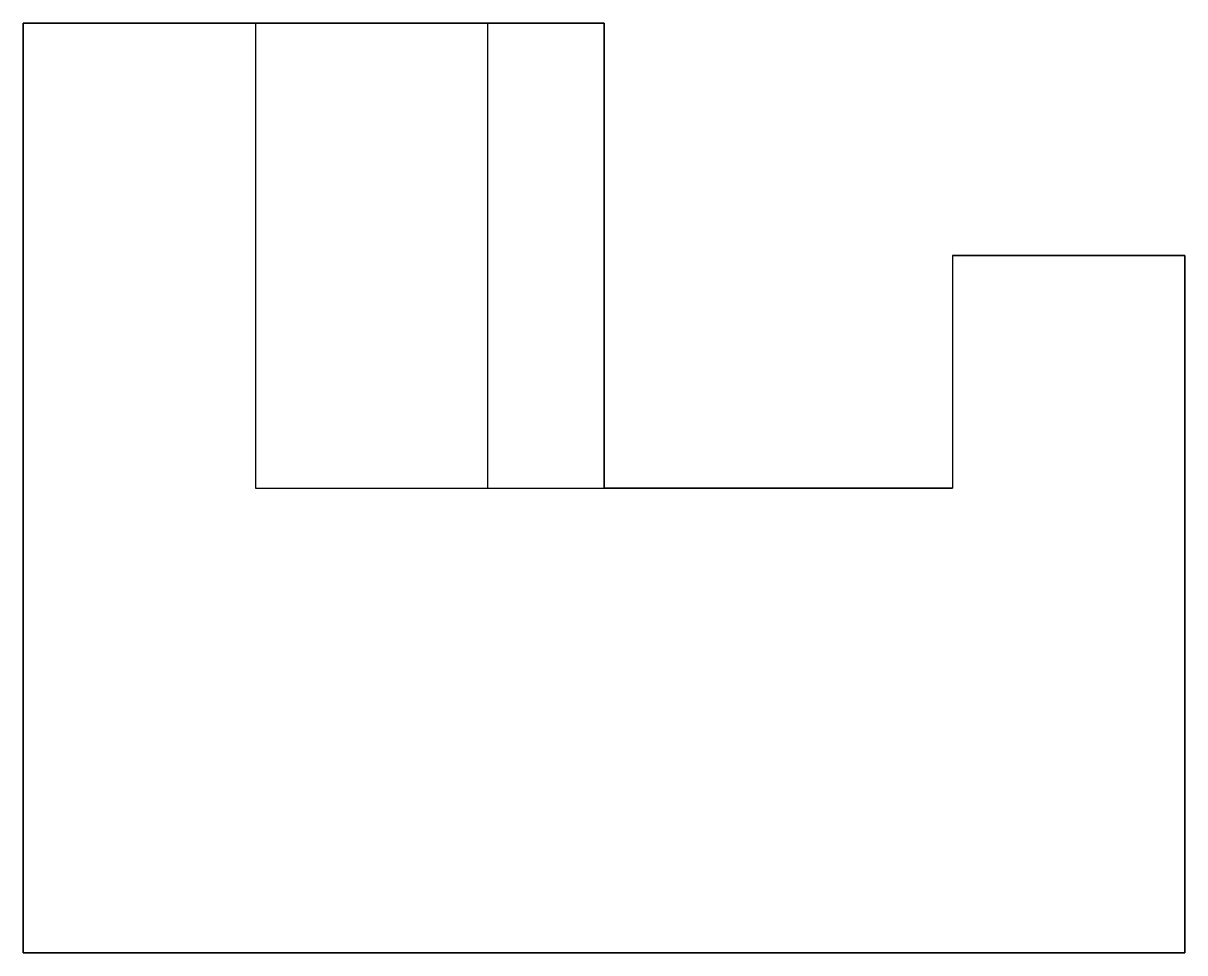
# Model space of a CAD drawing. Extents: x 0 to 10, y 0 to 8.
import ezdxf

# ---------------------------------------------------------------- set-up
doc = ezdxf.new("R2010")
doc.units = 0
doc.layers.get('0').update_dxf_attribs({"linetype": 'CONTINUOUS'})

# ---------------------------------------------------------------- blocks, each defined once
blk = doc.blocks.new('*U8')
at = {"color": 7}
for p, q in [((0, 8), (5, 8)), ((2, 8, 10), (0, 8, 10)), ((0, 0), (0, 8)), ((0, 8), (0, 8, 10)), ((0, 8, 10), (0, 0, 10)), ((2, 8, 2), (2, 8, 10)), ((2, 8, 10), (2, 4, 10)), ((2, 8, 2), (2, 4, 2)), ((4, 8, 2), (2, 8, 2)), ((4, 8, 6), (4, 8, 2)), ((4, 4, 2), (4, 8, 2)), ((5, 8, 6), (4, 8, 6)), ((4, 4, 6), (4, 8, 6)), ((5, 8), (5, 4)), ((5, 8), (5, 8, 6)), ((5, 4, 6), (5, 8, 6)), ((8, 6, 10), (10, 6, 10)), ((8, 6), (8, 6, 10)), ((8, 6, 10), (8, 4, 10)), ((10, 6), (8, 6)), ((8, 6), (8, 4)), ((10, 6), (10, 6, 10)), ((10, 6, 10), (10, 0, 10)), ((10, 0), (10, 6)), ((2, 4, 2), (2, 4, 10)), ((2, 4, 10), (8, 4, 10)), ((2, 4, 2), (4, 4, 2)), ((4, 4, 6), (4, 4, 2)), ((4, 4, 6), (5, 4, 6)), ((8, 4), (5, 4)), ((5, 4, 6), (5, 4)), ((8, 4), (8, 4, 10)), ((10, 0), (0, 0)), ((0, 0), (0, 0, 10)), ((0, 0, 10), (10, 0, 10)), ((10, 0, 10), (10, 0))]:
    blk.add_line(p, q, dxfattribs=at)

msp = doc.modelspace()

# ---------------------------------------------------------------- block references
msp.add_blockref('*U8', (0, 0))

doc.saveas('drawing.dxf')
